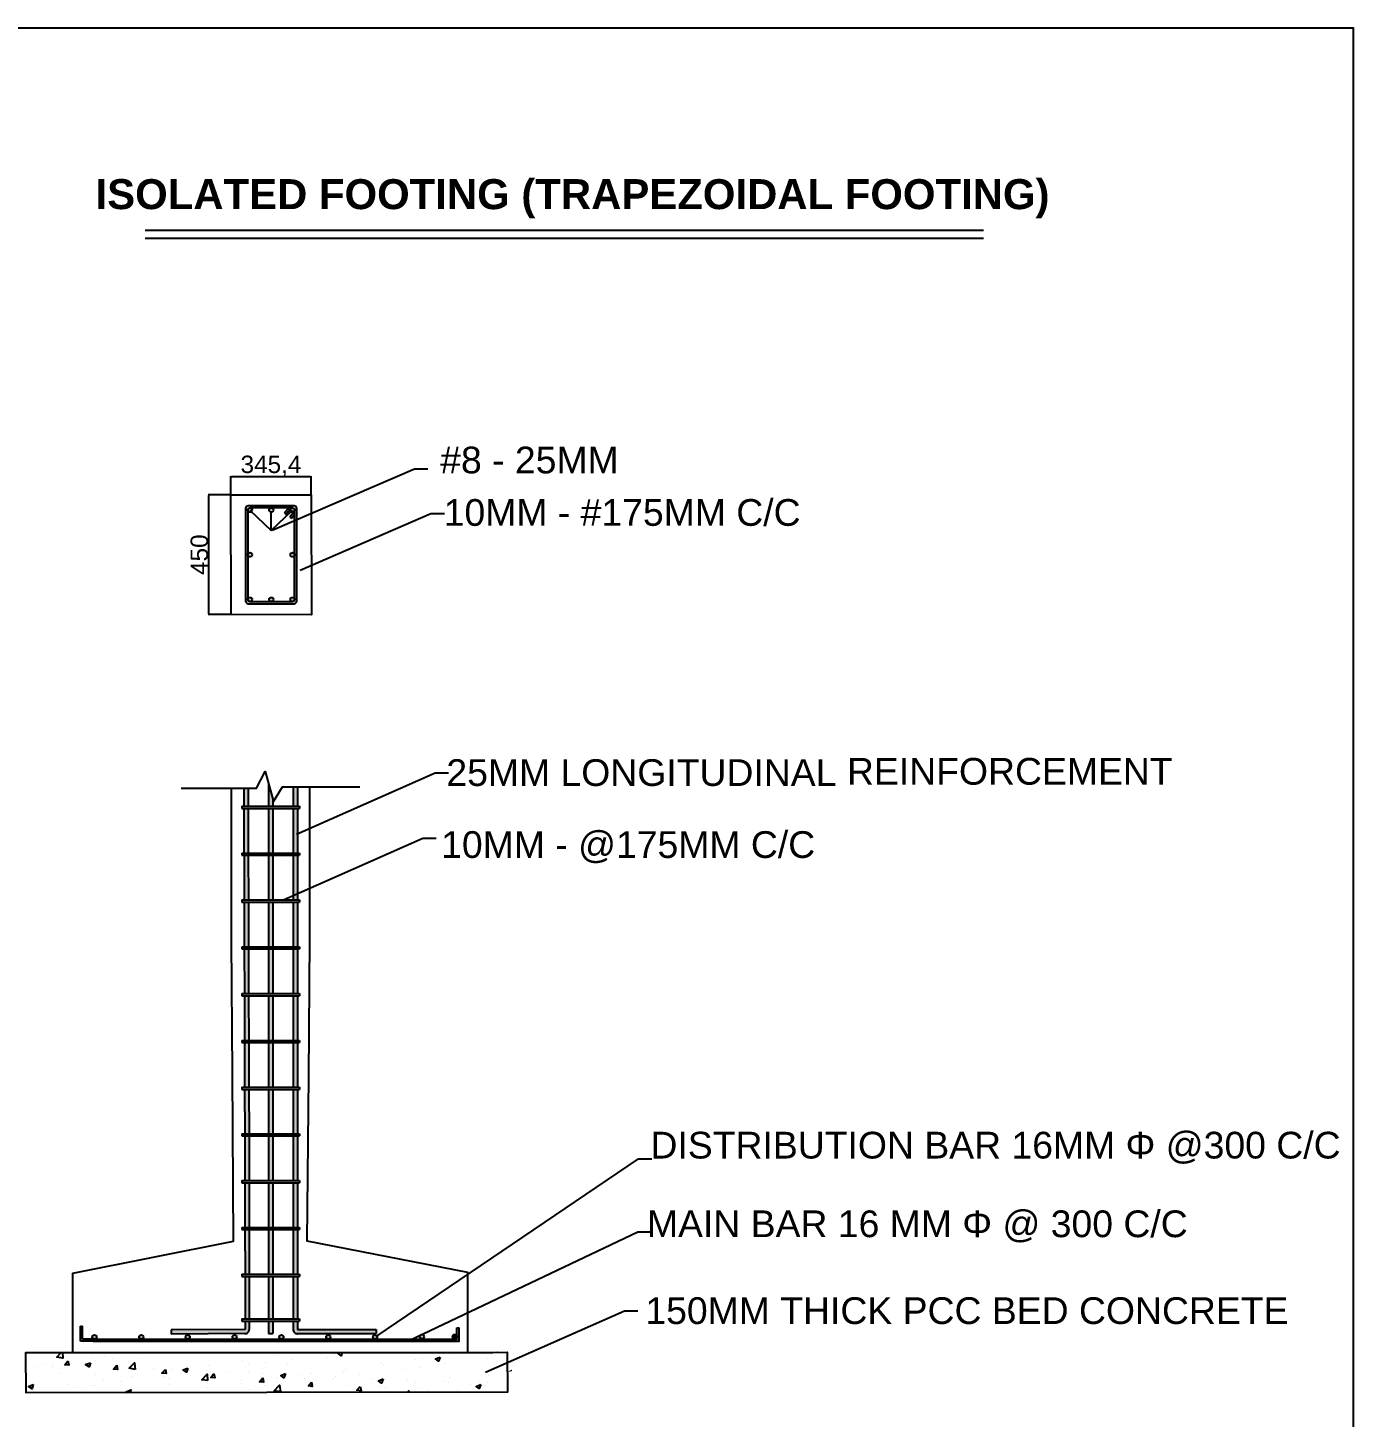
# Model space of a CAD drawing. Header units: inches. Extents: x 448145 to 618619, y -64863 to 148507.
# Drawn here: x 492647 to 498350, y 142530 to 148507 of the extents above; entities that cross this region are included whole.
import ezdxf
from ezdxf import colors
from ezdxf.entities.mleader import LeaderData, LeaderLine
from ezdxf.math import Vec2, Vec3

# ---------------------------------------------------------------- set-up
doc = ezdxf.new("R2010")
doc.units = ezdxf.units.IN
doc.header["$MEASUREMENT"] = 0
doc.styles.add('PDF Arial', font='Arial.ttf')
doc.styles.get("Standard").update_dxf_attribs({"font": 'Arial.ttf', "height": 75})
doc.dimstyles.new('ISO-25', dxfattribs={"dimtxt": 2.5, "dimasz": 2.5, "dimexe": 1.25, "dimexo": 0.625, "dimtad": 1, "dimtxsty": 'Standard', "dimcen": 2.5, "dimadec": 0, "dimazin": 0, "dimtfac": 1, "dimtmove": 0, "dimatfit": 3, "dimfxl": 0, "dimarcsym": 0})

# ---------------------------------------------------------------- blocks, each defined once
blk = doc.blocks.new('*D379')
at = {"color": 0, "lineweight": -2}
for p, q in [((493521, 146498), (493521, 146577.3)), ((493523.5, 146576), (493863.9, 146576)), ((493866.4, 146498), (493866.4, 146577.3))]:
    blk.add_line(p, q, dxfattribs=at)
at = {"color": 0}
for points in [[(493523.5, 146576.4), (493523.5, 146575.6), (493521, 146576)], [(493863.9, 146576.4), (493863.9, 146575.6), (493866.4, 146576)]]:
    blk.add_solid(points, dxfattribs=at)
at = {"layer": 'Defpoints', "color": 0}
for p in [(493866.4, 146576), (493521, 146497.4), (493866.4, 146497.4)]:
    blk.add_point(p, dxfattribs=at)
at = {"color": 0, "insert": (493693.7, 146621.7), "char_height": 75, "attachment_point": 5}
blk.add_mtext('345,4', dxfattribs=at)
blk = doc.blocks.new('*D380')
at = {"color": 0, "lineweight": -2}
for p, q in [((493520.3, 146497.4), (493423.5, 146497.4)), ((493424.7, 146494.9), (493424.7, 145985.2)), ((493522, 145982.7), (493423.5, 145982.7))]:
    blk.add_line(p, q, dxfattribs=at)
at = {"color": 0}
for points in [[(493424.3, 146494.9), (493425.1, 146494.9), (493424.7, 146497.4)], [(493424.3, 145985.2), (493425.1, 145985.2), (493424.7, 145982.7)]]:
    blk.add_solid(points, dxfattribs=at)
at = {"layer": 'Defpoints', "color": 0}
for p in [(493521, 146497.4), (493424.7, 145982.7), (493522.7, 145982.7)]:
    blk.add_point(p, dxfattribs=at)
at = {"color": 0, "insert": (493385.8, 146240), "char_height": 75, "attachment_point": 5, "rotation": 90}
blk.add_mtext('450', dxfattribs=at)

msp = doc.modelspace()

# ---------------------------------------------------------------- hatches: boundary and pattern name
h = msp.add_hatch(color=256)
h.dxf.hatch_style = 1
h.paths.add_polyline_path([(493810.59, 146412.64), (493810.59, 146427.971), (493790.3, 146400.924), (493797.66, 146395.403)])
h.paths.add_polyline_path([(493793.956, 146437.298, -0.23959), (493801.389, 146441.077), (493785.174, 146441.077), (493766.914, 146418.57), (493774.059, 146412.773)])
h.paths.add_polyline_path([(493816.309, 144956.497), (493567.842, 144956.497), (493567.866, 144947.297), (493816.309, 144947.297)])
h.paths.add_polyline_path([(493702.134, 145148.781), (493683.51, 145148.781), (493683.51, 144956.497), (493702.134, 144956.497)])
h.paths.add_polyline_path([(493702.134, 144947.297), (493683.51, 144947.297), (493683.51, 144755.013), (493702.134, 144755.013)])
h.paths.add_polyline_path([(493595.242, 145235.865), (493576.841, 145235.865), (493577.046, 145157.981), (493595.443, 145157.981)])
h.paths.add_polyline_path([(493702.134, 145184.426), (493683.51, 145251.829), (493683.51, 145157.981), (493702.134, 145157.981)])
h.paths.add_polyline_path([(493807.109, 145240.945), (493788.484, 145240.945), (493788.484, 145157.981), (493807.109, 145157.981)])
h.paths.add_polyline_path([(493816.309, 145157.981), (493567.842, 145157.981), (493567.866, 145148.781), (493816.309, 145148.781)])
h.paths.add_polyline_path([(493807.109, 145148.781), (493788.484, 145148.781), (493788.484, 144956.497), (493807.109, 144956.497)])
h.paths.add_polyline_path([(493595.467, 145148.781), (493577.07, 145148.781), (493577.575, 144956.497), (493595.962, 144956.497)])
h.paths.add_polyline_path([(493595.986, 144947.297), (493577.599, 144947.297), (493578.104, 144755.013), (493596.481, 144755.013)])
h.paths.add_polyline_path([(493596.505, 144745.813), (493578.128, 144745.813), (493578.633, 144553.529), (493597.01, 144553.529), (493596.935, 144578.974)])
h.paths.add_polyline_path([(493816.309, 144755.013), (493567.842, 144755.013), (493567.866, 144745.813), (493816.309, 144745.813)])
h.paths.add_polyline_path([(493807.109, 144947.297), (493788.484, 144947.297), (493788.484, 144755.013), (493807.109, 144755.013)])
h.paths.add_polyline_path([(493807.109, 144745.813), (493788.484, 144745.813), (493788.484, 144553.529), (493807.109, 144553.529)])
h.paths.add_polyline_path([(493702.134, 144745.813), (493683.51, 144745.813), (493683.51, 144553.529), (493702.134, 144553.529)])
h.paths.add_polyline_path([(493597.038, 144544.329), (493578.657, 144544.329), (493578.815, 144484.148), (493579.206, 144352.045), (493597.607, 144352.045)])
h.paths.add_polyline_path([(493816.309, 144553.529), (493567.842, 144553.529), (493567.866, 144544.329), (493816.309, 144544.329)])
h.paths.add_polyline_path([(493702.134, 144544.329), (493683.51, 144544.329), (493683.51, 144352.045), (493702.134, 144352.045)])
h.paths.add_polyline_path([(493807.109, 144544.329), (493788.484, 144544.329), (493788.484, 144352.045), (493807.109, 144352.045)])
h.paths.add_polyline_path([(493702.134, 144342.845), (493683.51, 144342.845), (493683.51, 144150.561), (493702.134, 144150.561)])
h.paths.add_polyline_path([(493597.634, 144342.845), (493579.233, 144342.845), (493579.802, 144150.561), (493598.203, 144150.561)])
h.paths.add_polyline_path([(493816.309, 144352.045), (493567.842, 144352.045), (493567.866, 144342.845), (493816.309, 144342.845)])
h.paths.add_polyline_path([(493807.109, 144342.845), (493788.484, 144342.845), (493788.484, 144150.561), (493807.109, 144150.561)])
h.paths.add_polyline_path([(493807.109, 144141.361), (493788.484, 144141.361), (493788.484, 143949.077), (493807.109, 143949.077)])
h.paths.add_polyline_path([(493702.134, 144141.361), (493683.51, 144141.361), (493683.51, 143949.077), (493702.134, 143949.077)])
h.paths.add_polyline_path([(493598.23, 144141.361), (493579.829, 144141.361), (493580.228, 144006.644), (493580.342, 143949.077), (493598.742, 143949.077), (493598.628, 144006.699)])
h.paths.add_polyline_path([(493816.309, 144150.561), (493567.842, 144150.561), (493567.866, 144141.361), (493816.309, 144141.361)])
h.paths.add_polyline_path([(493816.309, 143949.077), (493567.842, 143949.077), (493567.866, 143939.877), (493816.309, 143939.877)])
h.paths.add_polyline_path([(493702.134, 143939.877), (493683.51, 143939.877), (493683.51, 143749.312), (493702.134, 143749.312)])
h.paths.add_polyline_path([(493598.76, 143939.877), (493580.36, 143939.877), (493580.736, 143749.312), (493599.137, 143749.312)])
h.paths.add_polyline_path([(493807.109, 143939.877), (493788.484, 143939.877), (493788.484, 143749.312), (493807.109, 143749.312)])
h.paths.add_polyline_path([(493702.134, 143740.112), (493683.51, 143740.112), (493683.51, 143547.803), (493702.134, 143547.803)])
h.paths.add_polyline_path([(493599.155, 143740.112), (493580.755, 143740.112), (493581.135, 143547.803), (493599.535, 143547.803)])
h.paths.add_polyline_path([(493807.109, 143740.112), (493788.484, 143740.112), (493788.484, 143547.803), (493807.109, 143547.803)])
h.paths.add_polyline_path([(493816.309, 143749.312), (493567.842, 143749.312), (493567.866, 143740.112), (493816.309, 143740.112)])
h.paths.add_polyline_path([(493702.134, 143538.603), (493683.51, 143538.603), (493683.51, 143346.319), (493702.134, 143346.319)])
h.paths.add_polyline_path([(493599.553, 143538.603), (493581.153, 143538.603), (493581.533, 143346.319), (493599.933, 143346.319)])
h.paths.add_polyline_path([(493807.109, 143538.603), (493788.484, 143538.603), (493788.484, 143346.319), (493807.109, 143346.319)])
h.paths.add_polyline_path([(493816.309, 143547.803), (493567.842, 143547.803), (493567.866, 143538.603), (493816.309, 143538.603)])
h.paths.add_polyline_path([(493816.309, 143346.319), (493567.842, 143346.319), (493567.866, 143337.119), (493816.309, 143337.119)])
h.paths.add_polyline_path([(493702.134, 143337.119), (493683.51, 143337.119), (493683.51, 143144.835), (493702.134, 143144.835)])
h.paths.add_polyline_path([(493599.952, 143337.119), (493581.551, 143337.119), (493581.921, 143149.914), (493581.921, 143144.835), (493600.322, 143144.835), (493600.322, 143149.933)])
h.paths.add_polyline_path([(493807.109, 143337.119), (493788.484, 143337.119), (493788.484, 143144.835), (493807.109, 143144.835)])
h.paths.add_polyline_path([(493702.134, 143135.635), (493683.51, 143135.635), (493683.51, 142952.551), (493702.134, 142952.551)])
h.paths.add_polyline_path([(493600.322, 143135.635), (493581.921, 143135.635), (493581.921, 142952.551), (493600.322, 142952.551)])
h.paths.add_polyline_path([(493807.109, 143135.635), (493788.484, 143135.635), (493788.484, 142952.551), (493807.109, 142952.551)])
h.paths.add_polyline_path([(493816.309, 143144.835), (493567.842, 143144.835), (493567.866, 143135.635), (493816.309, 143135.635)])
h.paths.add_polyline_path([(493702.134, 142943.351), (493683.51, 142943.351), (493683.51, 142889.171), (493702.134, 142889.171)])
h.paths.add_polyline_path([(493816.309, 142952.551), (493567.842, 142952.551), (493567.866, 142943.351), (493816.309, 142943.351)])
h.paths.add_polyline_path([(493600.322, 142907.571), (493600.322, 142943.351), (493581.921, 142943.351), (493581.921, 142907.571), (493264.05, 142906.005), (493264.14, 142887.605), (493581.921, 142889.171), (493583.7, 142889.171, 0.3874673)])
h.paths.add_polyline_path([(493807.109, 142943.351), (493788.484, 142943.351), (493788.484, 142907.571, 0.36945795), (493804.23, 142889.171), (494145.737, 142889.171), (494145.737, 142907.571), (493807.109, 142907.571)])
h.paths.add_polyline_path([(494502.841, 142913.978), (494493.641, 142913.978), (494493.641, 142865.467), (494450.503, 142865.467), (492926.675, 142865.467), (492883.01, 142865.467), (492883.01, 142920.916), (492873.809, 142920.916), (492873.809, 142856.266), (492926.675, 142856.266), (494450.503, 142856.266), (494502.841, 142856.266)])
h = msp.add_hatch(color=256)
h.dxf.hatch_style = 1
h.paths.add_polyline_path([(493793.051, 146450.277), (493596.168, 146450.277, 0.41421356), (493584.667, 146438.777), (493584.667, 146040.409, 0.41421356), (493596.168, 146028.909), (493793.051, 146028.909, 0.41421356), (493804.552, 146040.409), (493804.552, 146392.712), (493795.351, 146388.65), (493795.351, 146049.609, -0.41421356), (493783.851, 146038.109), (493605.368, 146038.109, -0.41421356), (493593.867, 146049.609), (493593.867, 146429.576, -0.02645304), (493593.932, 146430.791, -0.02958057), (493593.867, 146431.876, -0.44929925), (493604.153, 146441.012, -0.02645304), (493605.368, 146441.077), (493786.151, 146441.077, -0.41421356), (493795.351, 146431.876), (493795.351, 146427.971), (493795.351, 146388.65), (493804.552, 146392.712), (493804.552, 146438.777, 0.41421356)])
h = msp.add_hatch(color=256)
h.dxf.hatch_style = 1
h.paths.add_polyline_path([(493612.268, 146431.876, 1), (493593.867, 146431.876, 1)])
h.paths.add_polyline_path([(493703.81, 146431.876, 1), (493685.409, 146431.876, 1)])
h.paths.add_polyline_path([(493795.351, 146431.876, 1), (493776.951, 146431.876, 1)])
h.paths.add_polyline_path([(493795.351, 146238.274), (493795.351, 146240.911, 0.93056511), (493777.046, 146239.593, 0.93056511)])
h.paths.add_polyline_path([(493593.962, 146239.593, 1), (493612.363, 146239.593, 1)])
h.paths.add_polyline_path([(493612.268, 146047.309, 1), (493593.867, 146047.309, 1)])
h.paths.add_polyline_path([(493703.81, 146047.309, 1), (493685.409, 146047.309, 1)])
h.paths.add_polyline_path([(493795.351, 146047.309, 1), (493776.951, 146047.309, 1)])
h = msp.add_hatch(color=256)
h.dxf.hatch_style = 1
h.paths.add_polyline_path([(492924.982, 142874.779, 1), (492943.606, 142874.779, 1)])
h.paths.add_polyline_path([(493126.466, 142874.779, 1), (493145.09, 142874.779, 1)])
h.paths.add_polyline_path([(493344.881, 142874.779, 1), (493326.257, 142874.779, 1)])
h.paths.add_polyline_path([(493527.741, 142874.779, 1), (493546.365, 142874.779, 1)])
h.paths.add_polyline_path([(493747.849, 142874.779, 1), (493729.224, 142874.779, 1)])
h.paths.add_polyline_path([(493930.708, 142874.779, 1), (493949.333, 142874.779, 1)])
h.paths.add_polyline_path([(494132.192, 142874.779, 1), (494150.817, 142874.779, 1)])
h.paths.add_polyline_path([(494333.676, 142876.472, 1), (494352.301, 142876.472, 1)])
h = msp.add_hatch(color=256)
h.dxf.hatch_style = 1
h.paths.add_polyline_path([(494475.016, 142876.472, 1), (494493.641, 142876.472, 1)])

# ---------------------------------------------------------------- linework, layer by layer
for p, q in [((493152.596, 147636.685), (496759.227, 147636.685)), ((493152.873, 147601.423), (496759.504, 147601.423)), ((493769.936, 146441.077), (493751.676, 146418.57)), ((493779.314, 146438.033), (493758.82, 146412.773)), ((493603.068, 146431.876), (493694.609, 146344.172)), ((493694.609, 146344.172), (493786.151, 146431.876)), ((493694.609, 146344.172), (493694.609, 146422.676)), ((493751.676, 146418.57), (493758.82, 146412.773)), ((493795.351, 146427.971), (493775.062, 146400.924)), ((493775.062, 146400.924), (493782.421, 146395.403)), ((493795.351, 146412.64), (493782.421, 146395.403)), ((493683.51, 145251.829), (493683.51, 145157.981)), ((493788.484, 145240.945), (493788.484, 145157.981)), ((493807.109, 145240.945), (493807.109, 145157.981)), ((493576.842, 145235.865), (493576.842, 145235.808)), ((493595.466, 145235.865), (493595.466, 145157.981)), ((493702.134, 145184.426), (493702.134, 145157.981)), ((493683.51, 145148.781), (493683.51, 144956.497)), ((493702.134, 145148.781), (493702.134, 144956.497)), ((493788.484, 145148.781), (493788.484, 144956.497)), ((493807.109, 145148.781), (493807.109, 144956.497)), ((493816.309, 145157.981), (493816.309, 145148.781)), ((493683.51, 144947.297), (493683.51, 144755.013)), ((493702.134, 144947.297), (493702.134, 144755.013)), ((493788.484, 144947.297), (493788.484, 144755.013)), ((493807.109, 144947.297), (493807.109, 144755.013)), ((493816.309, 144956.497), (493816.309, 144947.297)), ((493816.309, 144956.497), (493816.309, 144947.297)), ((493816.309, 144956.497), (493816.309, 144947.297)), ((493683.51, 144745.813), (493683.51, 144553.529)), ((493702.134, 144745.813), (493702.134, 144553.529)), ((493788.484, 144745.813), (493788.484, 144553.529)), ((493807.109, 144745.813), (493807.109, 144553.529)), ((493816.309, 144755.013), (493816.309, 144745.813)), ((493683.51, 144544.329), (493683.51, 144352.045)), ((493702.134, 144544.329), (493702.134, 144352.045)), ((493788.484, 144544.329), (493788.484, 144352.045)), ((493807.109, 144544.329), (493807.109, 144352.045)), ((493816.309, 144553.529), (493816.309, 144544.329)), ((493683.51, 144342.845), (493683.51, 144150.561)), ((493702.134, 144342.845), (493702.134, 144150.561)), ((493788.484, 144342.845), (493788.484, 144150.561)), ((493807.109, 144342.845), (493807.109, 144150.561)), ((493816.309, 144352.045), (493816.309, 144342.845)), ((493683.51, 144141.361), (493683.51, 143949.077)), ((493702.134, 144141.361), (493702.134, 143949.077)), ((493788.484, 144141.361), (493788.484, 143949.077)), ((493807.109, 144141.361), (493807.109, 143949.077)), ((493816.309, 144150.561), (493816.309, 144141.361)), ((493683.51, 143939.877), (493683.51, 143749.312)), ((493702.134, 143939.877), (493702.134, 143749.312)), ((493788.484, 143939.877), (493788.484, 143749.171)), ((493807.109, 143939.877), (493807.109, 143749.312)), ((493816.309, 143949.077), (493816.309, 143939.877)), ((493816.309, 143749.312), (493816.309, 143740.112)), ((493683.51, 143740.112), (493683.51, 143547.803)), ((493702.134, 143740.112), (493702.134, 143547.803)), ((493788.484, 143739.971), (493788.484, 143547.803)), ((493807.109, 143740.112), (493807.109, 143547.803)), ((493683.51, 143538.603), (493683.51, 143346.319)), ((493702.134, 143538.603), (493702.134, 143346.319)), ((493788.484, 143538.603), (493788.484, 143346.319)), ((493807.109, 143538.603), (493807.109, 143346.319)), ((493816.309, 143547.803), (493816.309, 143538.603)), ((493683.51, 143337.119), (493683.51, 143144.835)), ((493702.134, 143337.119), (493702.134, 143144.835)), ((493788.484, 143337.119), (493788.484, 143144.835)), ((493807.109, 143337.119), (493807.109, 143144.835)), ((493816.309, 143346.319), (493816.309, 143337.119)), ((493683.51, 143135.635), (493683.51, 142952.551)), ((493702.134, 143135.635), (493702.134, 142952.551)), ((493788.484, 143135.635), (493788.484, 142952.551)), ((493807.109, 143135.635), (493807.109, 142952.551)), ((493816.309, 143144.835), (493816.309, 143135.635)), ((492873.809, 142856.266), (492873.809, 142920.916)), ((492873.809, 142920.916), (492873.809, 142920.916)), ((492873.809, 142920.916), (492883.01, 142920.916)), ((492883.01, 142865.467), (492883.01, 142920.916)), ((493683.51, 142943.351), (493683.51, 142889.171)), ((493702.134, 142943.351), (493702.134, 142889.171)), ((493788.484, 142943.351), (493788.484, 142907.571)), ((493807.109, 142943.351), (493807.109, 142907.571)), ((493816.309, 142952.551), (493816.309, 142943.351)), ((494493.641, 142913.978), (494502.841, 142913.978)), ((492926.675, 142856.266), (492873.809, 142856.266)), ((492926.675, 142865.467), (492883.01, 142865.467)), ((493264.05, 142906.005), (493264.141, 142887.477)), ((494145.737, 142907.571), (494145.737, 142889.171))]:
    msp.add_line(p, q)
at = {"color": 7, "lineweight": 25}
for points in [[(491396.541, 148506.623), (498349.972, 148506.623), (498349.972, 137957.654), (491396.541, 137957.654)], [(493520.968, 146497.373), (493866.369, 146497.373), (493868.062, 145980.965), (493522.661, 145982.658)], [(494536.853, 142807.9), (494709.554, 142809.593), (494711.247, 142636.892), (492640.534, 142635.199), (492638.841, 142807.9)], [(492820.007, 142772.344), (492823.393, 142753.719), (492806.462, 142755.412)], [(492916.516, 142763.878), (492911.437, 142746.947), (492896.198, 142757.105)], [(493029.957, 142753.719), (493033.343, 142735.095), (493016.411, 142736.788)], [(493109.534, 142735.095), (493084.137, 142740.174), (493106.148, 142763.878)], [(493239.906, 142735.095), (493243.292, 142718.163), (493224.668, 142719.856)], [(493336.415, 142740.174), (493329.643, 142723.243), (493316.098, 142733.401)], [(494421.719, 142787.582), (494414.947, 142770.651), (494401.402, 142780.809)], [(492671.01, 142670.755), (492665.931, 142652.131), (492650.693, 142662.29)], [(493421.072, 142687.687), (493395.675, 142691.073), (493419.379, 142714.777)], [(493448.163, 142718.163), (493451.549, 142699.539), (493434.618, 142701.232)], [(493658.112, 142699.539), (493661.499, 142680.914), (493644.567, 142682.607)], [(493756.315, 142718.163), (493749.542, 142699.539), (493735.997, 142709.697)], [(493868.062, 142680.914), (493871.448, 142662.29), (493854.517, 142663.983)], [(494176.214, 142694.459), (494169.441, 142675.835), (494155.896, 142685.993)], [(494596.113, 142670.755), (494589.34, 142653.824), (494575.795, 142662.29)], [(493734.304, 142638.586), (493707.213, 142643.665), (493730.917, 142667.369)], [(494078.012, 142662.29), (494081.398, 142643.665), (494062.773, 142645.358)]]:
    msp.add_lwpolyline(points, close=True, dxfattribs=at)
for points in [[(493578.535, 146497.373), (493578.535, 146497.373)], [(493795.351, 146427.971), (493795.351, 146431.876)], [(493868.062, 146036.839), (493866.369, 146038.532)], [(493810.495, 145980.965), (493810.495, 145979.272)], [(493307.632, 145235.865), (493631.022, 145235.865), (493668.271, 145306.977), (493703.827, 145178.299), (493742.769, 145240.945), (494076.318, 145240.945)], [(493859.596, 145240.945), (493859.596, 144584.006), (493854.517, 143994.792), (493847.744, 143287.847), (494538.546, 143153.301), (494538.546, 142807.9)], [(493522.661, 145235.865), (493522.661, 144578.926), (493526.047, 144010.031), (493530.315, 143285.976), (492840.325, 143148.221), (492840.325, 142807.9)], [(493576.841, 145235.865), (493577.046, 145157.981)], [(493595.242, 145235.913), (493595.443, 145157.981)], [(493567.842, 145157.981), (493567.866, 145148.781)], [(493567.842, 145157.981), (493816.309, 145157.981)], [(493567.866, 145148.781), (493816.309, 145148.781)], [(493577.07, 145148.781), (493577.575, 144956.497)], [(493595.467, 145148.781), (493595.962, 144956.497)], [(493567.842, 144956.497), (493567.866, 144947.297)], [(493567.842, 144956.497), (493816.309, 144956.497)], [(493567.842, 144956.497), (493567.866, 144947.297)], [(493567.842, 144956.497), (493816.309, 144956.497)], [(493567.842, 144956.497), (493567.866, 144947.297)], [(493567.842, 144956.497), (493816.309, 144956.497)], [(493567.866, 144947.297), (493816.309, 144947.297)], [(493567.866, 144947.297), (493816.309, 144947.297)], [(493567.866, 144947.297), (493816.309, 144947.297)], [(493577.562, 144956.497), (493807.109, 144956.497)], [(493577.585, 144947.297), (493807.109, 144947.297)], [(493577.599, 144947.297), (493578.104, 144755.013)], [(493595.986, 144947.297), (493596.481, 144755.013)], [(493567.842, 144755.013), (493567.866, 144745.813)], [(493567.842, 144755.013), (493816.309, 144755.013)], [(493567.866, 144745.813), (493816.309, 144745.813)], [(493578.081, 144755.013), (493807.109, 144755.013)], [(493578.105, 144745.813), (493807.109, 144745.813)], [(493578.128, 144745.813), (493578.633, 144553.529)], [(493596.505, 144745.813), (493596.935, 144578.974), (493597.01, 144553.529)], [(493567.842, 144553.529), (493567.866, 144544.329)], [(493567.842, 144553.529), (493816.309, 144553.529)], [(493567.866, 144544.329), (493816.309, 144544.329)], [(493569.409, 144553.529), (493807.109, 144553.529)], [(493569.437, 144544.329), (493807.109, 144544.329)], [(493578.637, 144544.329), (493579.206, 144352.045)], [(493578.657, 144544.329), (493578.815, 144484.148)], [(493597.038, 144544.329), (493597.607, 144352.045)], [(493567.842, 144352.045), (493567.866, 144342.845)], [(493567.842, 144352.045), (493816.309, 144352.045)], [(493567.866, 144342.845), (493816.309, 144342.845)], [(493570.006, 144352.045), (493807.109, 144352.045)], [(493570.033, 144342.845), (493807.109, 144342.845)], [(493579.233, 144342.845), (493579.802, 144150.561)], [(493597.634, 144342.845), (493598.203, 144150.561)], [(493567.842, 144150.561), (493567.866, 144141.361)], [(493567.842, 144150.561), (493816.309, 144150.561)], [(493567.866, 144141.361), (493816.309, 144141.361)], [(493579.802, 144150.561), (493807.109, 144150.561)], [(493579.829, 144141.361), (493580.228, 144006.644), (493580.342, 143949.077)], [(493579.829, 144141.361), (493807.109, 144141.361)], [(493598.23, 144141.361), (493598.628, 144006.699), (493598.742, 143949.077)], [(493567.842, 143949.077), (493567.866, 143939.877)], [(493567.842, 143949.077), (493816.309, 143949.077)], [(493567.866, 143939.877), (493816.309, 143939.877)], [(493571.141, 143949.077), (493807.109, 143949.077)], [(493571.159, 143939.877), (493807.109, 143939.877)], [(493580.36, 143939.877), (493580.736, 143749.312)], [(493598.76, 143939.877), (493599.137, 143749.312)], [(493567.842, 143749.312), (493567.866, 143740.112)], [(493567.842, 143749.312), (493816.309, 143749.312)], [(493567.866, 143740.112), (493816.309, 143740.112)], [(493580.755, 143740.112), (493581.135, 143547.803)], [(493599.155, 143740.112), (493599.535, 143547.803)], [(493567.842, 143547.803), (493567.866, 143538.603)], [(493567.842, 143547.803), (493816.309, 143547.803)], [(493567.866, 143538.603), (493816.309, 143538.603)], [(493581.135, 143547.803), (493807.109, 143547.803)], [(493581.153, 143538.603), (493581.533, 143346.319)], [(493581.153, 143538.603), (493807.109, 143538.603)], [(493599.553, 143538.603), (493599.933, 143346.319)], [(493567.842, 143346.319), (493567.866, 143337.119)], [(493567.842, 143346.319), (493816.309, 143346.319)], [(493567.866, 143337.119), (493816.309, 143337.119)], [(493581.533, 143346.319), (493807.109, 143346.319)], [(493581.551, 143337.119), (493581.921, 143149.914), (493581.921, 143144.835)], [(493581.551, 143337.119), (493807.109, 143337.119)], [(493599.952, 143337.119), (493600.322, 143149.933), (493600.322, 143144.835)], [(493567.842, 143144.835), (493567.866, 143135.635)], [(493567.842, 143144.835), (493816.309, 143144.835)], [(493567.866, 143135.635), (493816.309, 143135.635)], [(493581.921, 143144.835), (493807.109, 143144.835)], [(493581.921, 143135.635), (493581.921, 142952.551)], [(493581.921, 143135.635), (493807.109, 143135.635)], [(493600.322, 143135.635), (493600.322, 142952.551)], [(492926.675, 142865.467), (494450.503, 142865.467), (494493.641, 142865.467), (494493.641, 142913.978)], [(492926.675, 142856.266), (494450.503, 142856.266), (494502.841, 142856.266), (494502.841, 142913.978)], [(493567.842, 142952.551), (493567.866, 142943.351)], [(493567.842, 142952.551), (493816.309, 142952.551)], [(493567.866, 142943.351), (493816.309, 142943.351)], [(493572.721, 142952.551), (493807.109, 142952.551)], [(493572.721, 142943.351), (493807.109, 142943.351)], [(493581.921, 142943.351), (493581.921, 142907.485)], [(493600.322, 142943.351), (493600.322, 142907.571)], [(493581.921, 142907.571), (493264.05, 142906.005)], [(493581.921, 142889.171), (493264.14, 142887.605)], [(493581.921, 142889.171), (493583.7, 142889.171)], [(493683.51, 142889.171), (493702.134, 142889.171)], [(493804.23, 142889.171), (494145.737, 142889.171)], [(493807.109, 142907.571), (494145.737, 142907.571)], [(492796.303, 142807.9), (492797.996, 142784.196), (492772.599, 142787.582), (492791.224, 142807.9)], [(492977.469, 142789.275), (492977.469, 142789.275)], [(493123.079, 142797.741), (493123.079, 142797.741)], [(493722.452, 142794.355), (493722.452, 142794.355)], [(493967.957, 142802.82), (493967.957, 142802.82)], [(494000.127, 142807.9), (493995.048, 142794.355), (493981.502, 142804.513), (493991.661, 142807.9)], [(494465.741, 142797.741), (494465.741, 142797.741)], [(494536.853, 142807.9), (494648.6, 142807.9)], [(494667.225, 142809.593), (494668.918, 142809.593)], [(494668.918, 142809.593), (494668.918, 142809.593)], [(494699.395, 142794.355), (494699.395, 142794.355)], [(492674.397, 142746.947), (492674.397, 142746.947)], [(492721.805, 142757.105), (492721.805, 142757.105)], [(492755.668, 142757.105), (492755.668, 142757.105)], [(492755.668, 142748.64), (492755.668, 142748.64)], [(492826.78, 142768.957), (492826.78, 142768.957)], [(492877.574, 142750.333), (492877.574, 142750.333)], [(492926.675, 142785.889), (492926.675, 142785.889)], [(492940.22, 142772.344), (492940.22, 142772.344)], [(493013.025, 142782.503), (493013.025, 142782.503)], [(493033.343, 142743.56), (493033.343, 142743.56)], [(493189.112, 142738.481), (493189.112, 142738.481)], [(493272.076, 142733.401), (493272.076, 142733.401)], [(493344.881, 142731.708), (493344.881, 142731.708)], [(493414.3, 142730.015), (493414.3, 142730.015)], [(493422.766, 142753.719), (493422.766, 142753.719)], [(493570.069, 142772.344), (493570.069, 142772.344)], [(493598.852, 142755.412), (493598.852, 142755.412)], [(493671.657, 142763.878), (493671.657, 142763.878)], [(493766.473, 142758.799), (493766.473, 142758.799)], [(493783.405, 142779.116), (493783.405, 142779.116)], [(493935.788, 142787.582), (493935.788, 142787.582)], [(494015.365, 142736.788), (494015.365, 142736.788)], [(494167.748, 142758.799), (494167.748, 142758.799)], [(494176.214, 142752.026), (494176.214, 142752.026)], [(494259.178, 142736.788), (494259.178, 142736.788)], [(494316.745, 142779.116), (494316.745, 142779.116)], [(494331.983, 142745.253), (494331.983, 142745.253)], [(494347.221, 142780.809), (494347.221, 142780.809)], [(494442.037, 142760.492), (494442.037, 142760.492)], [(494626.59, 142784.196), (494626.59, 142784.196)], [(492782.758, 142718.163), (492782.758, 142718.163)], [(492823.393, 142672.448), (492823.393, 142672.448)], [(492938.527, 142711.391), (492938.527, 142711.391)], [(492974.083, 142692.766), (492974.083, 142692.766)], [(493046.888, 142682.607), (493046.888, 142682.607)], [(493095.989, 142704.618), (493095.989, 142704.618)], [(493121.386, 142711.391), (493121.386, 142711.391)], [(493231.44, 142706.311), (493231.44, 142706.311)], [(493251.758, 142697.845), (493251.758, 142697.845)], [(493255.144, 142670.755), (493255.144, 142670.755)], [(493304.246, 142716.47), (493304.246, 142716.47)], [(493407.527, 142691.073), (493407.527, 142691.073)], [(493424.459, 142699.539), (493424.459, 142699.539)], [(493500.65, 142724.936), (493500.65, 142724.936)], [(493563.296, 142685.993), (493563.296, 142685.993)], [(493566.683, 142675.835), (493566.683, 142675.835)], [(493595.466, 142728.322), (493595.466, 142728.322)], [(493658.112, 142718.163), (493658.112, 142718.163)], [(493719.065, 142696.152), (493719.065, 142696.152)], [(493719.065, 142679.221), (493719.065, 142679.221)], [(493813.881, 142711.391), (493813.881, 142711.391)], [(493835.892, 142694.459), (493835.892, 142694.459)], [(493868.062, 142718.163), (493868.062, 142718.163)], [(493874.834, 142672.448), (493874.834, 142672.448)], [(493890.073, 142687.687), (493890.073, 142687.687)], [(493962.878, 142697.845), (493962.878, 142697.845)], [(493969.65, 142704.618), (493969.65, 142704.618)], [(494006.9, 142723.243), (494006.9, 142723.243)], [(494074.625, 142711.391), (494074.625, 142711.391)], [(494125.42, 142697.845), (494125.42, 142697.845)], [(494281.189, 142691.073), (494281.189, 142691.073)], [(494313.358, 142680.914), (494313.358, 142680.914)], [(494436.958, 142684.3), (494436.958, 142684.3)], [(494458.969, 142679.221), (494458.969, 142679.221)], [(494460.662, 142699.539), (494460.662, 142699.539)], [(494550.398, 142669.062), (494550.398, 142669.062)], [(494592.727, 142679.221), (494592.727, 142679.221)], [(494613.044, 142721.549), (494613.044, 142721.549)], [(494623.203, 142679.221), (494623.203, 142679.221)], [(494628.283, 142708.004), (494628.283, 142708.004)], [(492671.01, 142650.438), (492671.01, 142650.438)], [(492862.336, 142657.21), (492862.336, 142657.21)], [(492935.141, 142667.369), (492935.141, 142667.369)], [(493075.671, 142635.199), (493070.592, 142638.586), (493090.91, 142647.051), (493087.523, 142635.199)], [(493084.137, 142640.279), (493084.137, 142640.279)], [(493268.69, 142635.199), (493268.69, 142635.199)], [(493419.379, 142655.517), (493419.379, 142655.517)], [(493522.661, 142638.586), (493522.661, 142638.586)], [(493595.466, 142648.744), (493595.466, 142648.744)], [(493664.885, 142663.983), (493664.885, 142663.983)], [(493705.52, 142663.983), (493705.52, 142663.983)], [(494011.979, 142638.586), (494011.979, 142638.586)], [(494030.604, 142665.676), (494030.604, 142665.676)], [(494164.362, 142660.596), (494164.362, 142660.596)], [(494186.373, 142658.903), (494186.373, 142658.903)], [(494281.189, 142636.892), (494286.268, 142643.665), (494287.961, 142636.892)], [(494287.961, 142650.438), (494287.961, 142650.438)], [(494342.142, 142652.131), (494342.142, 142652.131)], [(494365.846, 142645.358), (494365.846, 142645.358)], [(494497.911, 142645.358), (494497.911, 142645.358)], [(494655.373, 142638.586), (494655.373, 142638.586)]]:
    msp.add_lwpolyline(points, dxfattribs=at)
msp.add_lwpolyline([(493596.168, 146028.909), (493793.051, 146028.909, 0.41421356), (493804.552, 146040.409), (493804.552, 146438.777, 0.41421356), (493793.051, 146450.277), (493596.168, 146450.277, 0.41421356), (493584.667, 146438.777), (493584.667, 146040.409, 0.41421356)], format="xyb", close=True, dxfattribs=at)
msp.add_lwpolyline([(493786.151, 146441.077), (493605.368, 146441.077, 0.41421356), (493593.867, 146429.576), (493593.867, 146049.609, 0.41421356), (493605.368, 146038.109), (493783.851, 146038.109, 0.41421356), (493795.351, 146049.609), (493795.351, 146427.971)], format="xyb", dxfattribs=at)
for centre in [(493603.068, 146431.876), (493694.609, 146431.876), (493786.151, 146431.876), (493603.163, 146239.593), (493786.246, 146239.593), (493603.068, 146047.309), (493694.609, 146047.309), (493786.151, 146047.309)]:
    msp.add_circle(centre, 9.2)
for centre in [(492934.294, 142874.779), (493135.778, 142874.779), (493335.569, 142874.779), (493537.053, 142874.779), (493738.537, 142874.779), (493940.021, 142874.779), (494141.504, 142874.779), (494342.988, 142876.472), (494484.329, 142876.472)]:
    msp.add_circle(centre, 9.312, dxfattribs=at)
for centre, radius, start, end in [((493581.921, 142907.485), 18.401, 264.7261056, 0.2678692), ((493807.109, 142907.571), 18.624, 180, 278.8913934)]:
    msp.add_arc(centre, radius, start, end)
at = {"color": 7}
msp.add_solid([(494731.564, 142728.322), (494709.554, 142723.243), (494729.871, 142735.095)], dxfattribs=at)

# ---------------------------------------------------------------- texts
at = {"insert": (492938.943, 147855.527), "char_height": 129.00636, "attachment_point": 1}
msp.add_mtext_dynamic_manual_height_columns('{\\fArial|b1|i0|c0|p34;ISOLATED FOOTING (TRAPEZOIDAL FOOTING)}', width=156980.94372, gutter_width=645.032, heights=[0], dxfattribs=at)
at = {"color": 5, "attachment_point": 7, "style": 'PDF Arial'}
for s, insert, char_height in [('#8 - 25MM', (494421.794, 146588.218), 115.0089), ('10MM - #175MM C/C', (494436.872, 146362.561), 115.00894), ('25MM LONGITUDINAL', (494448.345, 145243.508), 115.00894), ('REINFORCEMENT', (496171.832, 145248.999), 115.00894), ('10MM - @175MM C/C', (494425.886, 144912.442), 115.00894), ('DISTRIBUTION BAR 16MM Φ @300 C/C ', (495326.502, 143619.459), 115.00894), ('MAIN BAR 16 MM Φ @ 300 C/C', (495311.257, 143281.131), 115.00894), ('150MM THICK PCC BED CONCRETE', (495304.481, 142928.986), 115.00894)]:
    msp.add_mtext(s, dxfattribs=dict(at, insert=insert, char_height=char_height))

# ---------------------------------------------------------------- dimensions: what is measured, and where the dimension line sits
dim = msp.add_linear_dim(base=(493866.369, 146576.002), p1=(493520.968, 146497.373), p2=(493866.369, 146497.373), dimstyle='ISO-25')
dim.commit()
dim.dimension.update_dxf_attribs({"geometry": '*D379', "text_midpoint": (493693.668, 146621.699)})
dim = msp.add_linear_dim(base=(493424.709, 145982.658), p1=(493520.968, 146497.373), p2=(493522.661, 145982.658), angle=90, text='450', dimstyle='ISO-25')
dim.commit()
dim.dimension.update_dxf_attribs({"geometry": '*D380', "text_midpoint": (493385.791, 146240.016)})

# ---------------------------------------------------------------- leaders
ml = msp.add_multileader_mtext('Standard')
ml.set_content('', color=256)
ml.set_leader_properties()
ml.build(insert=Vec2(0, 0))
ml.multileader.update_dxf_attribs({"dogleg_length": 50, "arrow_head_size": 4.6})
ctx = ml.context
ctx.base_point, ctx.char_height, ctx.arrow_head_size, ctx.landing_gap_size, ctx.plane_origin = Vec3(494368.87, 146609.749), 4.6, 4.6, 2.3, Vec3(493709.848, 146344.172)
notes = []
notes.append((ctx, [(0, (1, 1, 0), (494311.368, 146609.749), (1, 0), 57.502, [(0, [(493694.609, 146344.172)], 0, [])])]))
ctx.mtext.insert, ctx.mtext.flow_direction = Vec3(494371.17, 146612.049), 5
ml = msp.add_multileader_mtext('Standard')
ml.set_content('', color=256)
ml.set_leader_properties()
ml.build(insert=Vec2(0, 0))
ml.multileader.update_dxf_attribs({"dogleg_length": 50, "arrow_head_size": 4.6})
ctx = ml.context
ctx.base_point, ctx.char_height, ctx.arrow_head_size, ctx.landing_gap_size, ctx.plane_origin = Vec3(494439.606, 146416.93), 4.6, 4.6, 2.3, Vec3(493814.544, 146171.998)
notes.append((ctx, [(0, (1, 1, 0), (494382.104, 146416.93), (1, 0), 57.502, [(0, [(493814.544, 146171.998)], 0, [])])]))
ctx.mtext.insert, ctx.mtext.flow_direction = Vec3(494441.906, 146419.231), 5
ml = msp.add_multileader_mtext('Standard')
ml.set_content('', color=256)
ml.set_leader_properties()
ml.build(insert=Vec2(0, 0))
ml.multileader.update_dxf_attribs({"dogleg_length": 50, "arrow_head_size": 4.6})
ctx = ml.context
ctx.base_point, ctx.char_height, ctx.arrow_head_size, ctx.landing_gap_size, ctx.plane_origin = Vec3(494457.766, 145301.585), 4.6, 4.6, 2.3, Vec3(493798.744, 145036.008)
notes.append((ctx, [(0, (1, 1, 0), (494400.264, 145301.585), (1, 0), 57.502, [(0, [(493798.744, 145036.008)], 0, [])])]))
ctx.mtext.insert, ctx.mtext.flow_direction = Vec3(494460.066, 145303.885), 5
ml = msp.add_multileader_mtext('Standard')
ml.set_content('', color=256)
ml.set_leader_properties()
ml.build(insert=Vec2(0, 0))
ml.multileader.update_dxf_attribs({"dogleg_length": 50, "arrow_head_size": 4.6})
ctx = ml.context
ctx.base_point, ctx.char_height, ctx.arrow_head_size, ctx.landing_gap_size, ctx.plane_origin = Vec3(494404.771, 145020.59), 4.6, 4.6, 2.3, Vec3(493745.749, 144755.013)
notes.append((ctx, [(0, (1, 1, 0), (494347.269, 145020.59), (1, 0), 57.502, [(0, [(493745.749, 144755.013)], 0, [])])]))
ctx.mtext.insert, ctx.mtext.flow_direction = Vec3(494407.071, 145022.89), 5
ml = msp.add_multileader_mtext('Standard')
ml.set_content('', color=256)
ml.set_leader_properties()
ml.build(insert=Vec2(0, 0))
ml.multileader.update_dxf_attribs({"dogleg_length": 50, "arrow_head_size": 4.6})
ctx = ml.context
ctx.base_point, ctx.char_height, ctx.arrow_head_size, ctx.landing_gap_size, ctx.plane_origin = Vec3(495332.628, 143640.526), 4.6, 4.6, 2.3, Vec3(494142.74, 142874.375)
notes.append((ctx, [(0, (1, 1, 0), (495275.126, 143640.526), (1, 0), 57.502, [(0, [(494142.74, 142874.375)], 0, [])])]))
ctx.mtext.insert, ctx.mtext.flow_direction = Vec3(495334.928, 143642.826), 5
ml = msp.add_multileader_mtext('Standard')
ml.set_content('', color=256)
ml.set_leader_properties()
ml.build(insert=Vec2(0, 0))
ml.multileader.update_dxf_attribs({"dogleg_length": 50, "arrow_head_size": 4.6})
ctx = ml.context
ctx.base_point, ctx.char_height, ctx.arrow_head_size, ctx.landing_gap_size, ctx.plane_origin = Vec3(495329.637, 143326.685), 4.6, 4.6, 2.3, Vec3(494286.714, 142858.665)
notes.append((ctx, [(0, (1, 1, 0), (495272.135, 143326.685), (1, 0), 57.502, [(0, [(494286.714, 142858.665)], 0, [])])]))
ctx.mtext.insert, ctx.mtext.flow_direction = Vec3(495331.937, 143328.985), 5
ml = msp.add_multileader_mtext('Standard')
ml.set_content('', color=256)
ml.set_leader_properties()
ml.build(insert=Vec2(0, 0))
ml.multileader.update_dxf_attribs({"dogleg_length": 50, "arrow_head_size": 4.6})
ctx = ml.context
ctx.base_point, ctx.char_height, ctx.arrow_head_size, ctx.landing_gap_size, ctx.plane_origin = Vec3(495272.066, 142987.126), 4.6, 4.6, 2.3, Vec3(494613.044, 142721.549)
notes.append((ctx, [(0, (1, 1, 0), (495214.564, 142987.126), (1, 0), 57.502, [(0, [(494613.044, 142721.549)], 0, [])])]))
ctx.mtext.insert, ctx.mtext.flow_direction = Vec3(495274.366, 142989.426), 5
for ctx, leaders in notes:
    for number, flags, end, landing, length, lines in leaders:
        leader = LeaderData()
        leader.index, (leader.has_last_leader_line, leader.has_dogleg_vector, leader.attachment_direction) = number, flags
        leader.last_leader_point, leader.dogleg_vector, leader.dogleg_length = Vec3(end), Vec3(landing), length
        for number, points, colour, breaks in lines:
            line = LeaderLine()
            line.index, line.vertices, line.color, line.breaks = number, Vec3.list(points), colors.encode_raw_color(colour), breaks
            leader.lines.append(line)
        ctx.leaders.append(leader)

doc.saveas('drawing.dxf')
